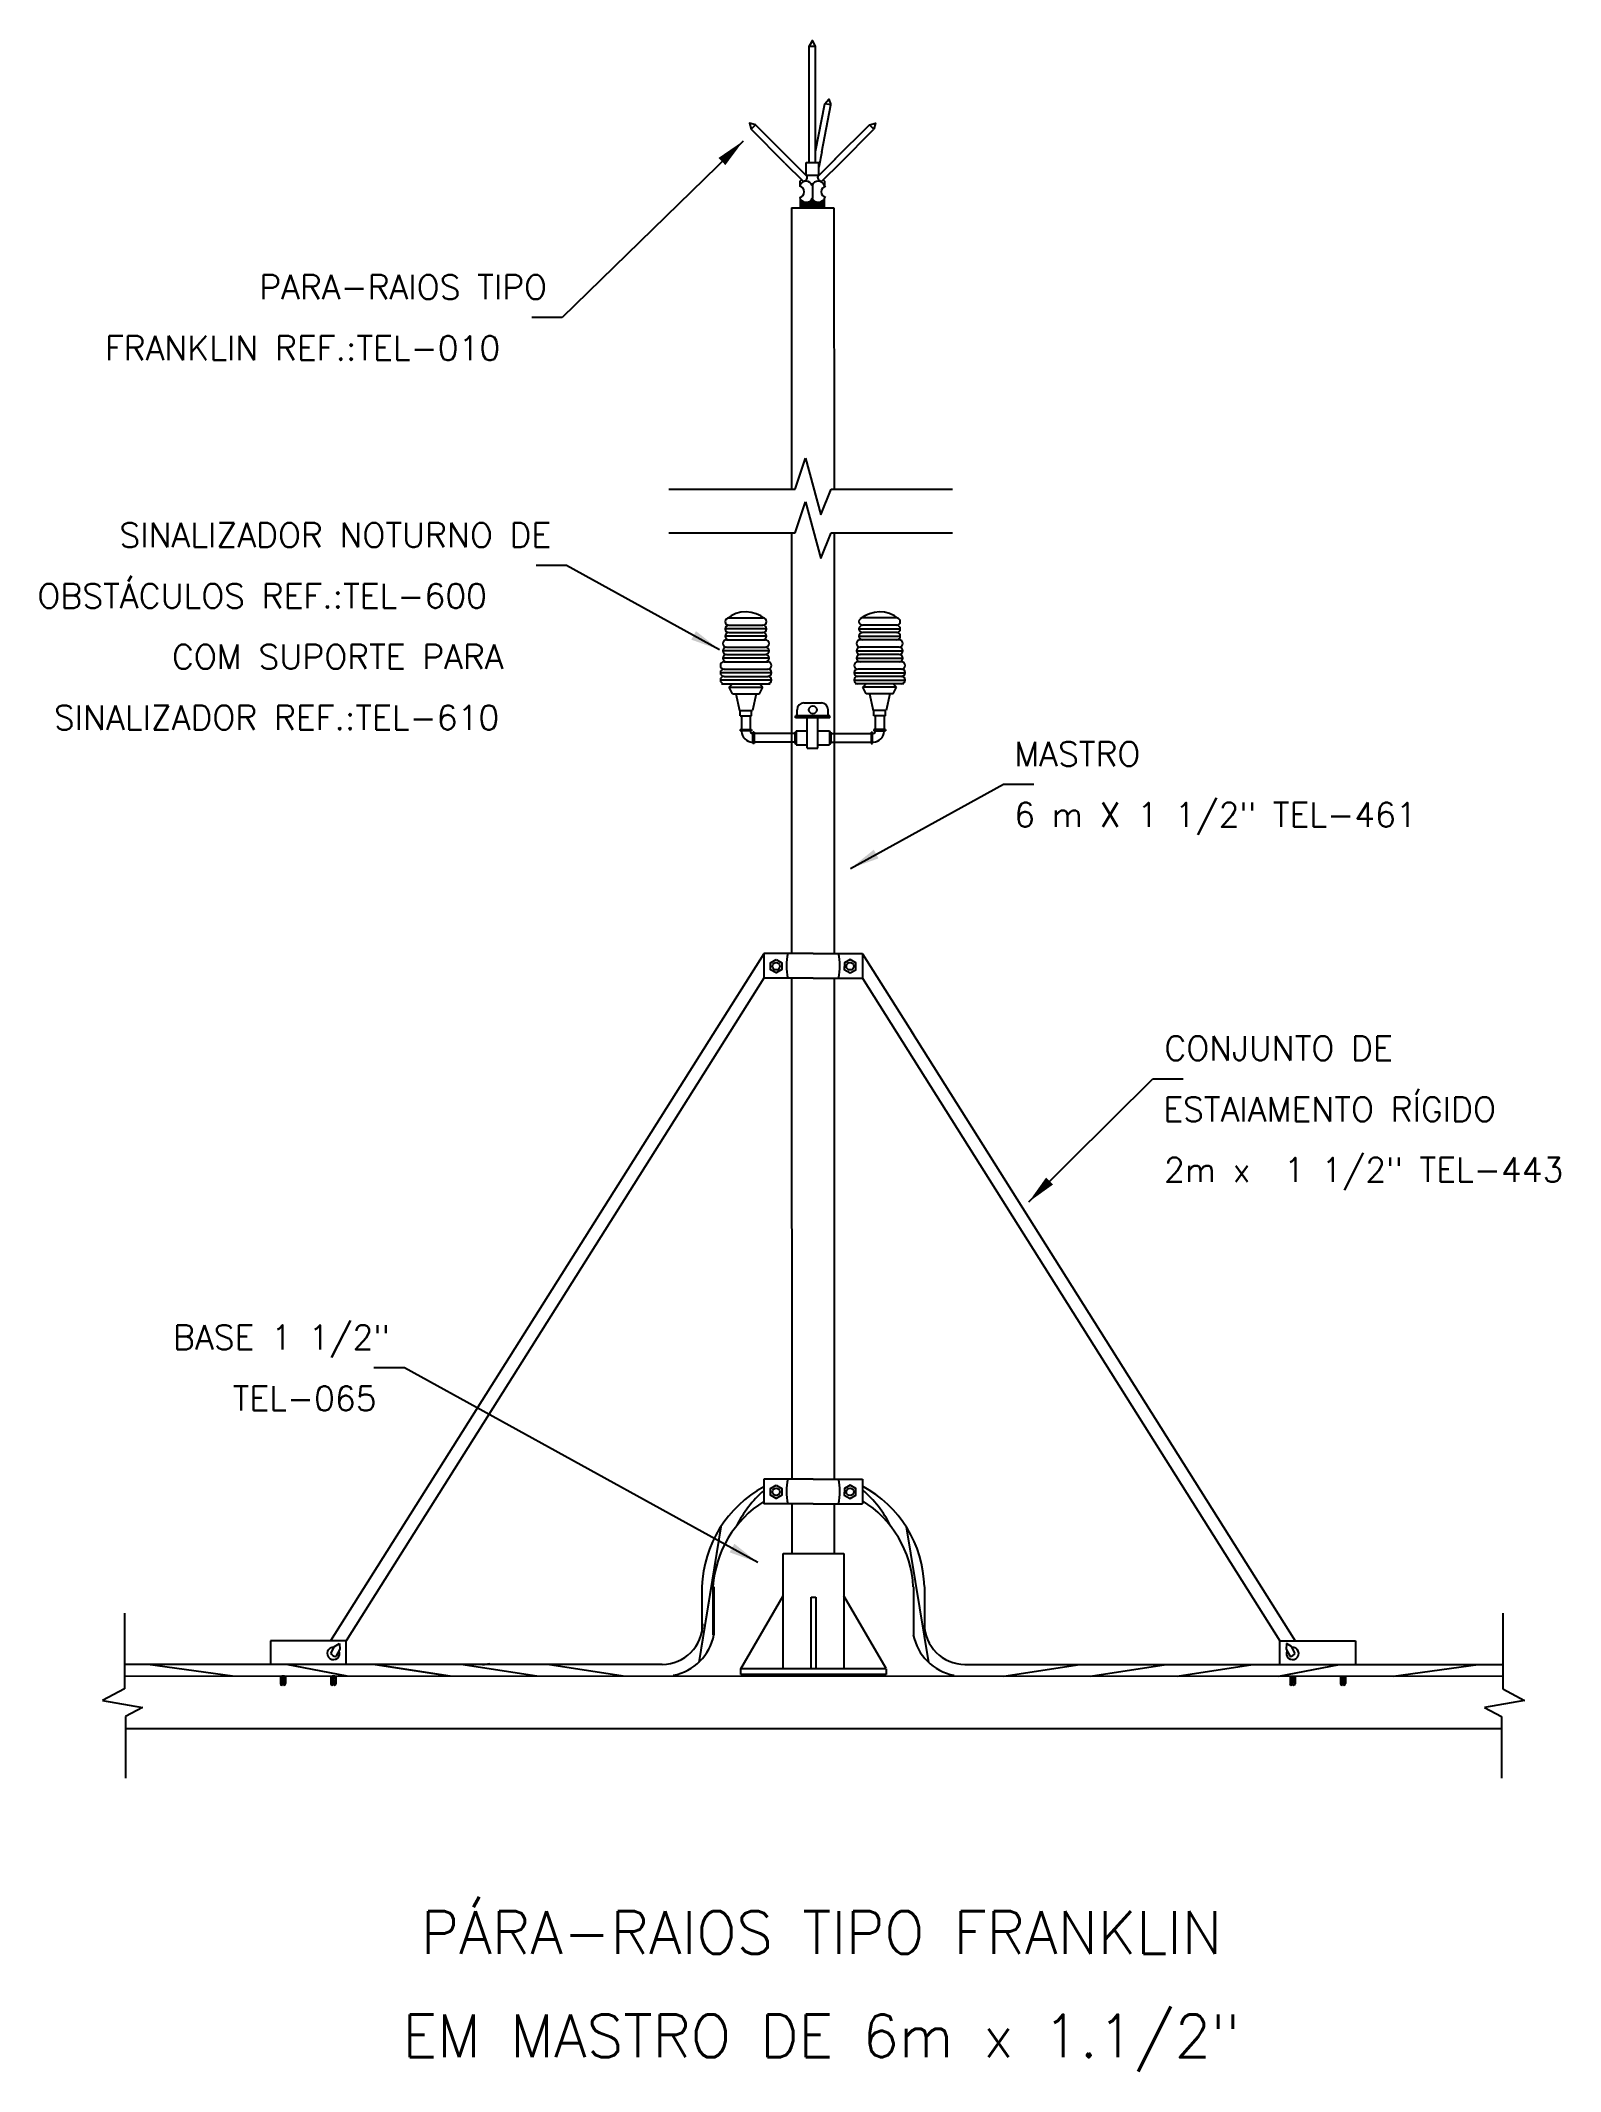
# Model space of a CAD drawing. Header units: millimetres. Extents: x -6118 to -6105.5, y -4706.1 to -4689.4.
import ezdxf
from ezdxf.enums import TextEntityAlignment as Align

# ---------------------------------------------------------------- set-up
doc = ezdxf.new("R2010")
doc.units = ezdxf.units.MM
doc.header["$LTSCALE"] = 10
doc.layers.add('Termotécnica', color=7, linetype='Continuous')
doc.styles.add('r140', font='romans.shx')
doc.styles.add('r80', font='romans.shx')

# ---------------------------------------------------------------- blocks, each defined once
blk = doc.blocks.new('*X5')
at = {"color": 0}
for p, q in [((181.767, 175.738), (181.784, 175.755)), ((181.767, 175.72), (181.785, 175.738)), ((181.768, 175.757), (181.773, 175.762)), ((181.767, 175.703), (181.786, 175.722)), ((181.775, 175.693), (181.785, 175.703))]:
    blk.add_line(p, q, dxfattribs=at)
blk = doc.blocks.new('*X4')
at = {"color": 0}
for p, q in [((181.767, 175.738), (181.784, 175.755)), ((181.767, 175.72), (181.785, 175.738)), ((181.768, 175.757), (181.773, 175.762)), ((181.767, 175.703), (181.786, 175.722)), ((181.775, 175.693), (181.785, 175.703))]:
    blk.add_line(p, q, dxfattribs=at)
blk = doc.blocks.new('*X3')
at = {"color": 0}
for p, q in [((221.636, 187.654), (221.658, 187.654)), ((221.636, 187.617), (221.696, 187.617)), ((221.636, 187.579), (221.76, 187.579)), ((221.636, 187.542), (222.576, 187.542)), ((221.636, 187.504), (222.576, 187.504)), ((221.636, 187.467), (222.576, 187.467)), ((221.636, 187.429), (222.576, 187.429)), ((221.636, 187.392), (222.576, 187.392)), ((221.969, 187.579), (222.25, 187.579)), ((222.033, 187.617), (222.187, 187.617)), ((222.072, 187.654), (222.148, 187.654)), ((222.099, 187.692), (222.121, 187.692)), ((222.46, 187.579), (222.576, 187.579)), ((222.523, 187.617), (222.576, 187.617)), ((222.562, 187.654), (222.576, 187.654))]:
    blk.add_line(p, q, dxfattribs=at)
blk = doc.blocks.new('*X2')
at = {"color": 0}
for p, q in [((181.767, 175.738), (181.784, 175.755)), ((181.767, 175.72), (181.785, 175.738)), ((181.768, 175.757), (181.773, 175.762)), ((181.767, 175.703), (181.786, 175.722)), ((181.775, 175.693), (181.785, 175.703))]:
    blk.add_line(p, q, dxfattribs=at)
blk = doc.blocks.new('*X1')
at = {"color": 0}
for p, q in [((181.767, 175.738), (181.784, 175.755)), ((181.767, 175.72), (181.785, 175.738)), ((181.768, 175.757), (181.773, 175.762)), ((181.767, 175.703), (181.786, 175.722)), ((181.775, 175.693), (181.785, 175.703))]:
    blk.add_line(p, q, dxfattribs=at)

msp = doc.modelspace()

# ---------------------------------------------------------------- linework, layer by layer
at = {"layer": 'Termotécnica', "color": 2}
for p, q in [((-6111.657, -4690.424), (-6111.657, -4689.466)), ((-6111.605, -4690.424), (-6111.605, -4689.466)), ((-6111.607, -4690.333), (-6111.53, -4689.941)), ((-6111.555, -4690.336), (-6111.479, -4689.951)), ((-6112.2, -4690.247), (-6113.688, -4691.699)), ((-6111.858, -4690.429), (-6112.136, -4690.151)), ((-6111.817, -4690.397), (-6112.099, -4690.114)), ((-6111.446, -4690.397), (-6111.163, -4690.114)), ((-6111.404, -4690.429), (-6111.127, -4690.151)), ((-6111.858, -4690.429), (-6111.711, -4690.575)), ((-6111.675, -4690.539), (-6111.823, -4690.391)), ((-6111.682, -4690.424), (-6111.579, -4690.424)), ((-6111.682, -4690.527), (-6111.682, -4690.424)), ((-6111.588, -4690.539), (-6111.44, -4690.391)), ((-6111.555, -4690.336), (-6111.579, -4690.462)), ((-6111.579, -4690.527), (-6111.579, -4690.424)), ((-6111.404, -4690.429), (-6111.551, -4690.575)), ((-6111.72, -4690.567), (-6111.734, -4690.578)), ((-6111.734, -4690.578), (-6111.734, -4690.62)), ((-6111.682, -4690.527), (-6111.579, -4690.527)), ((-6111.632, -4690.609), (-6111.632, -4690.719)), ((-6111.542, -4690.566), (-6111.531, -4690.578)), ((-6111.531, -4690.578), (-6111.531, -4690.62)), ((-6111.734, -4690.711), (-6111.734, -4690.719)), ((-6111.734, -4690.75), (-6111.734, -4690.751)), ((-6111.73, -4690.789), (-6111.73, -4690.724)), ((-6111.536, -4690.727), (-6111.536, -4690.789)), ((-6111.531, -4690.719), (-6111.531, -4690.719)), ((-6111.536, -4690.789), (-6111.73, -4690.789)), ((-6113.688, -4691.699), (-6113.938, -4691.699)), ((-6113.653, -4693.737), (-6113.903, -4693.737)), ((-6112.396, -4694.429), (-6113.653, -4693.737)), ((-6112.378, -4694.708), (-6111.978, -4694.708)), ((-6112.316, -4694.736), (-6112.288, -4694.708)), ((-6112.316, -4694.736), (-6112.04, -4694.736)), ((-6112.288, -4694.791), (-6112.316, -4694.736)), ((-6112.04, -4694.736), (-6112.067, -4694.708)), ((-6112.067, -4694.791), (-6112.04, -4694.736)), ((-6110.879, -4694.708), (-6111.279, -4694.708)), ((-6111.217, -4694.736), (-6111.189, -4694.708)), ((-6110.941, -4694.736), (-6111.217, -4694.736)), ((-6111.189, -4694.791), (-6111.217, -4694.736)), ((-6110.941, -4694.736), (-6110.968, -4694.708)), ((-6110.968, -4694.791), (-6110.941, -4694.736)), ((-6112.288, -4694.791), (-6112.067, -4694.791)), ((-6112.261, -4694.791), (-6112.23, -4694.929)), ((-6112.23, -4694.929), (-6112.125, -4694.929)), ((-6112.225, -4694.973), (-6112.225, -4694.929)), ((-6112.131, -4694.973), (-6112.131, -4694.929)), ((-6112.095, -4694.791), (-6112.125, -4694.929)), ((-6111.757, -4694.971), (-6111.757, -4694.922)), ((-6111.558, -4694.867), (-6111.702, -4694.867)), ((-6111.503, -4694.971), (-6111.503, -4694.922)), ((-6110.968, -4694.791), (-6111.189, -4694.791)), ((-6111.162, -4694.791), (-6111.131, -4694.929)), ((-6111.026, -4694.929), (-6111.131, -4694.929)), ((-6111.126, -4694.973), (-6111.126, -4694.929)), ((-6111.032, -4694.973), (-6111.032, -4694.929)), ((-6110.996, -4694.791), (-6111.026, -4694.929)), ((-6112.225, -4694.973), (-6112.131, -4694.973)), ((-6112.225, -4695.084), (-6112.131, -4695.084)), ((-6112.225, -4695.084), (-6112.225, -4695.095)), ((-6112.131, -4695.095), (-6112.225, -4695.095)), ((-6112.214, -4694.973), (-6112.214, -4695.084)), ((-6112.214, -4695.095), (-6112.214, -4695.1)), ((-6112.142, -4694.973), (-6112.142, -4695.084)), ((-6112.142, -4695.1), (-6112.142, -4695.095)), ((-6112.131, -4695.084), (-6112.131, -4695.095)), ((-6112.125, -4695.117), (-6112.12, -4695.117)), ((-6112.12, -4695.2), (-6112.12, -4695.106)), ((-6112.109, -4695.106), (-6112.12, -4695.106)), ((-6112.109, -4695.106), (-6112.109, -4695.2)), ((-6111.777, -4695.117), (-6112.109, -4695.117)), ((-6111.777, -4695.106), (-6111.766, -4695.106)), ((-6111.777, -4695.106), (-6111.777, -4695.2)), ((-6111.489, -4694.971), (-6111.771, -4694.971)), ((-6111.771, -4694.988), (-6111.771, -4694.971)), ((-6111.489, -4694.988), (-6111.771, -4694.988)), ((-6111.766, -4695.095), (-6111.674, -4695.095)), ((-6111.766, -4695.095), (-6111.766, -4695.211)), ((-6111.674, -4695.238), (-6111.674, -4694.988)), ((-6111.586, -4695.238), (-6111.586, -4694.988)), ((-6111.586, -4695.095), (-6111.49, -4695.095)), ((-6111.49, -4695.095), (-6111.49, -4695.211)), ((-6111.49, -4695.106), (-6111.479, -4695.106)), ((-6111.489, -4694.988), (-6111.489, -4694.971)), ((-6111.479, -4695.106), (-6111.479, -4695.2)), ((-6111.479, -4695.117), (-6111.148, -4695.117)), ((-6111.148, -4695.106), (-6111.137, -4695.106)), ((-6111.148, -4695.106), (-6111.148, -4695.2)), ((-6111.137, -4695.2), (-6111.137, -4695.106)), ((-6111.131, -4695.117), (-6111.137, -4695.117)), ((-6111.032, -4694.973), (-6111.126, -4694.973)), ((-6111.126, -4695.084), (-6111.126, -4695.095)), ((-6111.032, -4695.084), (-6111.126, -4695.084)), ((-6111.126, -4695.095), (-6111.032, -4695.095)), ((-6111.115, -4694.973), (-6111.115, -4695.084)), ((-6111.115, -4695.1), (-6111.115, -4695.095)), ((-6111.043, -4694.973), (-6111.043, -4695.084)), ((-6111.043, -4695.095), (-6111.043, -4695.1)), ((-6111.032, -4695.084), (-6111.032, -4695.095)), ((-6112.125, -4695.189), (-6112.12, -4695.189)), ((-6112.109, -4695.2), (-6112.12, -4695.2)), ((-6111.777, -4695.189), (-6112.109, -4695.189)), ((-6111.777, -4695.2), (-6111.766, -4695.2)), ((-6111.766, -4695.211), (-6111.674, -4695.211)), ((-6111.674, -4695.238), (-6111.586, -4695.238)), ((-6111.586, -4695.211), (-6111.49, -4695.211)), ((-6111.49, -4695.2), (-6111.479, -4695.2)), ((-6111.479, -4695.189), (-6111.148, -4695.189)), ((-6111.148, -4695.2), (-6111.137, -4695.2)), ((-6111.131, -4695.189), (-6111.137, -4695.189)), ((-6111.319, -4696.227), (-6110.062, -4695.534)), ((-6110.062, -4695.534), (-6109.812, -4695.534)), ((-6109.853, -4698.968), (-6108.835, -4697.956)), ((-6108.835, -4697.956), (-6108.585, -4697.956)), ((-6114.985, -4700.331), (-6115.235, -4700.331)), ((-6112.081, -4701.932), (-6114.985, -4700.331)), ((-6112.54, -4702.131), (-6112.54, -4702.503)), ((-6112.449, -4702.131), (-6112.449, -4702.526)), ((-6112.441, -4702.131), (-6112.441, -4702.526)), ((-6110.802, -4702.131), (-6110.802, -4702.526)), ((-6110.711, -4702.131), (-6110.711, -4702.437)), ((-6111.642, -4702.217), (-6111.602, -4702.217)), ((-6111.642, -4702.806), (-6111.642, -4702.217)), ((-6111.602, -4702.217), (-6111.602, -4702.806)), ((-6111.025, -4702.806), (-6112.219, -4702.806))]:
    msp.add_line(p, q, dxfattribs=at)
at = {"layer": 'Termotécnica', "color": 3, "linetype": 'ByBlock'}
for p, q in [((-6111.803, -4690.796), (-6111.802, -4693.108)), ((-6111.803, -4690.796), (-6111.455, -4690.796)), ((-6111.455, -4690.796), (-6111.454, -4693.108)), ((-6111.802, -4693.469), (-6111.802, -4696.925)), ((-6111.454, -4693.469), (-6111.454, -4696.925)), ((-6111.802, -4697.129), (-6111.801, -4701.246)), ((-6111.454, -4697.129), (-6111.453, -4701.246)), ((-6111.801, -4701.45), (-6111.801, -4701.859)), ((-6111.453, -4701.45), (-6111.453, -4701.859))]:
    msp.add_line(p, q, dxfattribs=at)
at = {"layer": 'Termotécnica', "color": 1}
for p, q in [((-6111.773, -4693.108), (-6111.688, -4692.854)), ((-6111.688, -4692.854), (-6111.561, -4693.32)), ((-6112.812, -4693.108), (-6111.773, -4693.108)), ((-6111.561, -4693.32), (-6111.476, -4693.108)), ((-6111.476, -4693.108), (-6110.479, -4693.108)), ((-6111.773, -4693.469), (-6111.688, -4693.214)), ((-6111.688, -4693.214), (-6111.561, -4693.68)), ((-6112.812, -4693.469), (-6111.773, -4693.469)), ((-6111.561, -4693.68), (-6111.476, -4693.469)), ((-6111.476, -4693.469), (-6110.479, -4693.469)), ((-6112.008, -4694.258), (-6112.348, -4694.258)), ((-6112.318, -4694.168), (-6112.038, -4694.168)), ((-6112.318, -4694.228), (-6112.038, -4694.228)), ((-6111.249, -4694.258), (-6110.909, -4694.258)), ((-6110.939, -4694.168), (-6111.219, -4694.168)), ((-6110.939, -4694.228), (-6111.219, -4694.228)), ((-6111.988, -4694.438), (-6112.368, -4694.438)), ((-6112.008, -4694.318), (-6112.348, -4694.318)), ((-6112.338, -4694.348), (-6112.018, -4694.348)), ((-6112.338, -4694.408), (-6112.018, -4694.408)), ((-6112.318, -4694.288), (-6112.038, -4694.288)), ((-6111.269, -4694.438), (-6110.889, -4694.438)), ((-6111.249, -4694.318), (-6110.909, -4694.318)), ((-6110.919, -4694.348), (-6111.239, -4694.348)), ((-6110.919, -4694.408), (-6111.239, -4694.408)), ((-6110.939, -4694.288), (-6111.219, -4694.288)), ((-6111.968, -4694.618), (-6112.388, -4694.618)), ((-6111.988, -4694.498), (-6112.368, -4694.498)), ((-6112.358, -4694.528), (-6111.998, -4694.528)), ((-6112.358, -4694.588), (-6111.998, -4694.588)), ((-6112.338, -4694.468), (-6112.018, -4694.468)), ((-6111.289, -4694.618), (-6110.869, -4694.618)), ((-6111.269, -4694.498), (-6110.889, -4694.498)), ((-6110.899, -4694.528), (-6111.259, -4694.528)), ((-6110.899, -4694.588), (-6111.259, -4694.588)), ((-6110.919, -4694.468), (-6111.239, -4694.468)), ((-6111.968, -4694.678), (-6112.388, -4694.678)), ((-6112.358, -4694.648), (-6111.998, -4694.648)), ((-6111.289, -4694.678), (-6110.869, -4694.678)), ((-6110.899, -4694.648), (-6111.259, -4694.648)), ((-6112.383, -4701.638), (-6112.566, -4702.753)), ((-6112.383, -4701.638), (-6112.546, -4702.634)), ((-6110.86, -4701.638), (-6110.678, -4702.753)), ((-6117.286, -4702.349), (-6117.286, -4702.97)), ((-6105.958, -4702.349), (-6105.958, -4702.97)), ((-6115.59, -4702.68), (-6115.559, -4702.624)), ((-6107.663, -4702.68), (-6107.695, -4702.624)), ((-6116.398, -4702.866), (-6117.092, -4702.77)), ((-6115.455, -4702.866), (-6115.954, -4702.77)), ((-6115.516, -4702.646), (-6115.548, -4702.704)), ((-6114.619, -4702.866), (-6115.242, -4702.77)), ((-6114.609, -4702.866), (-6115.232, -4702.77)), ((-6113.897, -4702.866), (-6114.52, -4702.77)), ((-6113.186, -4702.866), (-6113.808, -4702.77)), ((-6110.058, -4702.866), (-6109.435, -4702.77)), ((-6109.346, -4702.866), (-6108.724, -4702.77)), ((-6108.635, -4702.866), (-6108.012, -4702.77)), ((-6107.798, -4702.866), (-6107.3, -4702.77)), ((-6107.738, -4702.646), (-6107.705, -4702.704)), ((-6106.855, -4702.866), (-6106.161, -4702.77)), ((-6116.003, -4702.866), (-6116.003, -4702.928)), ((-6115.998, -4702.866), (-6115.998, -4702.928)), ((-6115.99, -4702.871), (-6115.993, -4702.866)), ((-6115.993, -4702.876), (-6115.99, -4702.871)), ((-6115.991, -4702.883), (-6115.993, -4702.876)), ((-6115.993, -4702.886), (-6115.991, -4702.883)), ((-6115.99, -4702.892), (-6115.993, -4702.886)), ((-6115.993, -4702.897), (-6115.99, -4702.892)), ((-6115.989, -4702.903), (-6115.993, -4702.897)), ((-6115.993, -4702.907), (-6115.989, -4702.903)), ((-6115.989, -4702.914), (-6115.993, -4702.907)), ((-6115.993, -4702.917), (-6115.989, -4702.914)), ((-6115.99, -4702.924), (-6115.993, -4702.917)), ((-6115.993, -4702.928), (-6115.99, -4702.924)), ((-6115.987, -4702.934), (-6115.993, -4702.928)), ((-6115.971, -4702.866), (-6115.992, -4702.866)), ((-6115.982, -4702.938), (-6115.987, -4702.934)), ((-6115.982, -4702.938), (-6115.977, -4702.934)), ((-6115.972, -4702.928), (-6115.977, -4702.934)), ((-6115.971, -4702.897), (-6115.975, -4702.902)), ((-6115.975, -4702.902), (-6115.972, -4702.907)), ((-6115.972, -4702.907), (-6115.975, -4702.914)), ((-6115.975, -4702.914), (-6115.972, -4702.918)), ((-6115.972, -4702.918), (-6115.975, -4702.923)), ((-6115.975, -4702.923), (-6115.972, -4702.928)), ((-6115.972, -4702.866), (-6115.974, -4702.871)), ((-6115.974, -4702.871), (-6115.972, -4702.876)), ((-6115.972, -4702.876), (-6115.974, -4702.883)), ((-6115.974, -4702.883), (-6115.971, -4702.887)), ((-6115.971, -4702.887), (-6115.974, -4702.893)), ((-6115.974, -4702.893), (-6115.971, -4702.897)), ((-6115.969, -4702.866), (-6115.972, -4702.866)), ((-6115.967, -4702.866), (-6115.967, -4702.928)), ((-6115.961, -4702.866), (-6115.962, -4702.928)), ((-6115.589, -4702.866), (-6115.589, -4702.929)), ((-6115.584, -4702.866), (-6115.584, -4702.929)), ((-6115.576, -4702.872), (-6115.578, -4702.866)), ((-6115.557, -4702.866), (-6115.578, -4702.866)), ((-6115.578, -4702.877), (-6115.576, -4702.872)), ((-6115.576, -4702.884), (-6115.578, -4702.877)), ((-6115.578, -4702.887), (-6115.576, -4702.884)), ((-6115.576, -4702.893), (-6115.578, -4702.887)), ((-6115.578, -4702.897), (-6115.576, -4702.893)), ((-6115.575, -4702.903), (-6115.578, -4702.897)), ((-6115.578, -4702.908), (-6115.575, -4702.903)), ((-6115.575, -4702.915), (-6115.578, -4702.908)), ((-6115.578, -4702.918), (-6115.575, -4702.915)), ((-6115.576, -4702.924), (-6115.578, -4702.918)), ((-6115.578, -4702.929), (-6115.576, -4702.924)), ((-6115.573, -4702.935), (-6115.578, -4702.929)), ((-6115.568, -4702.939), (-6115.573, -4702.935)), ((-6115.568, -4702.939), (-6115.563, -4702.935)), ((-6115.558, -4702.929), (-6115.563, -4702.935)), ((-6115.558, -4702.866), (-6115.56, -4702.872)), ((-6115.56, -4702.872), (-6115.558, -4702.877)), ((-6115.558, -4702.877), (-6115.56, -4702.884)), ((-6115.56, -4702.884), (-6115.557, -4702.888)), ((-6115.557, -4702.888), (-6115.56, -4702.894)), ((-6115.56, -4702.894), (-6115.557, -4702.898)), ((-6115.557, -4702.898), (-6115.56, -4702.903)), ((-6115.56, -4702.903), (-6115.558, -4702.908)), ((-6115.558, -4702.908), (-6115.56, -4702.915)), ((-6115.56, -4702.915), (-6115.557, -4702.919)), ((-6115.557, -4702.919), (-6115.56, -4702.924)), ((-6115.56, -4702.924), (-6115.558, -4702.929)), ((-6115.555, -4702.866), (-6115.558, -4702.866)), ((-6115.552, -4702.866), (-6115.553, -4702.929)), ((-6115.547, -4702.866), (-6115.547, -4702.929)), ((-6107.706, -4702.866), (-6107.706, -4702.929)), ((-6107.701, -4702.866), (-6107.701, -4702.929)), ((-6107.699, -4702.866), (-6107.696, -4702.866)), ((-6107.697, -4702.866), (-6107.676, -4702.866)), ((-6107.694, -4702.884), (-6107.697, -4702.888)), ((-6107.697, -4702.888), (-6107.694, -4702.894)), ((-6107.696, -4702.866), (-6107.694, -4702.872)), ((-6107.694, -4702.872), (-6107.696, -4702.877)), ((-6107.696, -4702.877), (-6107.694, -4702.884)), ((-6107.694, -4702.894), (-6107.696, -4702.898)), ((-6107.696, -4702.898), (-6107.693, -4702.903)), ((-6107.693, -4702.903), (-6107.696, -4702.908)), ((-6107.696, -4702.908), (-6107.693, -4702.915)), ((-6107.693, -4702.915), (-6107.696, -4702.919)), ((-6107.696, -4702.919), (-6107.693, -4702.924)), ((-6107.693, -4702.924), (-6107.696, -4702.929)), ((-6107.696, -4702.929), (-6107.691, -4702.935)), ((-6107.686, -4702.939), (-6107.691, -4702.935)), ((-6107.686, -4702.939), (-6107.681, -4702.935)), ((-6107.681, -4702.935), (-6107.675, -4702.929)), ((-6107.679, -4702.903), (-6107.675, -4702.897)), ((-6107.675, -4702.908), (-6107.679, -4702.903)), ((-6107.679, -4702.915), (-6107.675, -4702.908)), ((-6107.675, -4702.918), (-6107.679, -4702.915)), ((-6107.678, -4702.872), (-6107.675, -4702.866)), ((-6107.675, -4702.877), (-6107.678, -4702.872)), ((-6107.678, -4702.893), (-6107.675, -4702.887)), ((-6107.675, -4702.897), (-6107.678, -4702.893)), ((-6107.678, -4702.924), (-6107.675, -4702.918)), ((-6107.675, -4702.929), (-6107.678, -4702.924)), ((-6107.677, -4702.884), (-6107.675, -4702.877)), ((-6107.675, -4702.887), (-6107.677, -4702.884)), ((-6107.67, -4702.866), (-6107.67, -4702.929)), ((-6107.665, -4702.866), (-6107.665, -4702.929)), ((-6107.292, -4702.866), (-6107.292, -4702.928)), ((-6107.287, -4702.866), (-6107.287, -4702.928)), ((-6107.285, -4702.866), (-6107.282, -4702.866)), ((-6107.282, -4702.866), (-6107.28, -4702.871)), ((-6107.282, -4702.866), (-6107.261, -4702.866)), ((-6107.28, -4702.871), (-6107.282, -4702.876)), ((-6107.282, -4702.876), (-6107.28, -4702.883)), ((-6107.28, -4702.883), (-6107.282, -4702.887)), ((-6107.282, -4702.887), (-6107.28, -4702.893)), ((-6107.28, -4702.893), (-6107.282, -4702.897)), ((-6107.282, -4702.897), (-6107.279, -4702.902)), ((-6107.279, -4702.902), (-6107.282, -4702.907)), ((-6107.282, -4702.907), (-6107.279, -4702.914)), ((-6107.279, -4702.914), (-6107.282, -4702.918)), ((-6107.282, -4702.918), (-6107.279, -4702.923)), ((-6107.279, -4702.923), (-6107.282, -4702.928)), ((-6107.282, -4702.928), (-6107.277, -4702.934)), ((-6107.271, -4702.938), (-6107.277, -4702.934)), ((-6107.271, -4702.938), (-6107.267, -4702.934)), ((-6107.267, -4702.934), (-6107.261, -4702.928)), ((-6107.264, -4702.871), (-6107.261, -4702.866)), ((-6107.261, -4702.876), (-6107.264, -4702.871)), ((-6107.264, -4702.892), (-6107.261, -4702.886)), ((-6107.261, -4702.897), (-6107.264, -4702.892)), ((-6107.264, -4702.903), (-6107.261, -4702.897)), ((-6107.261, -4702.907), (-6107.264, -4702.903)), ((-6107.264, -4702.914), (-6107.261, -4702.907)), ((-6107.261, -4702.917), (-6107.264, -4702.914)), ((-6107.263, -4702.883), (-6107.261, -4702.876)), ((-6107.261, -4702.886), (-6107.263, -4702.883)), ((-6107.263, -4702.924), (-6107.261, -4702.917)), ((-6107.261, -4702.928), (-6107.263, -4702.924)), ((-6107.256, -4702.866), (-6107.256, -4702.928)), ((-6107.251, -4702.866), (-6107.251, -4702.928)), ((-6117.286, -4702.97), (-6117.465, -4703.066)), ((-6117.465, -4703.066), (-6117.136, -4703.123)), ((-6117.136, -4703.123), (-6117.277, -4703.198)), ((-6105.779, -4703.066), (-6106.107, -4703.123)), ((-6106.107, -4703.123), (-6105.967, -4703.198)), ((-6105.958, -4702.97), (-6105.779, -4703.066)), ((-6117.277, -4703.198), (-6117.277, -4703.705)), ((-6105.967, -4703.198), (-6105.967, -4703.705))]:
    msp.add_line(p, q, dxfattribs=at)
at = {"layer": 'Termotécnica', "color": 3}
for p, q in [((-6112.032, -4696.928), (-6112.45, -4697.592)), ((-6111.626, -4696.925), (-6112.032, -4696.925)), ((-6112.032, -4696.925), (-6112.031, -4697.129)), ((-6111.626, -4696.925), (-6111.219, -4696.925)), ((-6111.219, -4696.925), (-6111.22, -4697.129)), ((-6111.22, -4696.928), (-6110.801, -4697.593)), ((-6112.031, -4697.129), (-6112.45, -4697.794)), ((-6111.626, -4697.129), (-6112.031, -4697.129)), ((-6111.626, -4697.129), (-6111.22, -4697.129)), ((-6111.22, -4697.129), (-6110.801, -4697.795)), ((-6112.45, -4697.592), (-6115.591, -4702.576)), ((-6110.823, -4697.558), (-6107.663, -4702.576)), ((-6112.45, -4697.794), (-6115.464, -4702.577)), ((-6110.801, -4697.795), (-6107.79, -4702.577)), ((-6112.032, -4701.246), (-6112.031, -4701.45)), ((-6111.626, -4701.246), (-6112.032, -4701.246)), ((-6111.626, -4701.246), (-6111.219, -4701.246)), ((-6111.219, -4701.246), (-6111.22, -4701.45)), ((-6111.626, -4701.45), (-6112.031, -4701.45)), ((-6111.626, -4701.45), (-6111.22, -4701.45)), ((-6111.871, -4701.859), (-6111.373, -4701.859)), ((-6111.871, -4701.958), (-6111.871, -4701.859)), ((-6111.871, -4702.804), (-6111.871, -4701.958)), ((-6111.373, -4701.859), (-6111.373, -4701.958)), ((-6111.373, -4701.958), (-6111.373, -4702.804)), ((-6112.219, -4702.806), (-6111.871, -4702.207)), ((-6111.025, -4702.804), (-6111.373, -4702.207)), ((-6116.085, -4702.576), (-6116.086, -4702.77)), ((-6115.464, -4702.577), (-6116.085, -4702.576)), ((-6115.464, -4702.77), (-6115.464, -4702.577)), ((-6107.79, -4702.577), (-6107.169, -4702.576)), ((-6107.789, -4702.77), (-6107.79, -4702.577)), ((-6107.169, -4702.576), (-6107.168, -4702.77)), ((-6117.286, -4702.867), (-6105.958, -4702.865)), ((-6112.219, -4702.854), (-6112.219, -4702.806)), ((-6111.124, -4702.854), (-6112.219, -4702.854)), ((-6111.025, -4702.854), (-6111.124, -4702.854)), ((-6111.025, -4702.806), (-6111.025, -4702.854)), ((-6117.277, -4703.297), (-6105.967, -4703.296))]:
    msp.add_line(p, q, dxfattribs=at)
at = {"layer": 'Termotécnica', "color": 2, "linetype": 'ByBlock'}
for p, q in [((-6112.866, -4702.77), (-6117.286, -4702.77)), ((-6114.342, -4702.77), (-6117.286, -4702.77)), ((-6110.378, -4702.77), (-6105.958, -4702.77))]:
    msp.add_line(p, q, dxfattribs=at)
at = {"layer": 'Termotécnica', "color": 2}
for points in [[(-6111.605, -4689.467), (-6111.631, -4689.422), (-6111.658, -4689.467)], [(-6111.479, -4689.951), (-6111.53, -4689.941), (-6111.496, -4689.902)], [(-6112.136, -4690.151), (-6112.099, -4690.114), (-6112.149, -4690.101)], [(-6111.127, -4690.151), (-6111.163, -4690.114), (-6111.113, -4690.101)]]:
    msp.add_lwpolyline(points, close=True, dxfattribs=at)
for points in [[(-6111.682, -4690.527), (-6111.684, -4690.529)], [(-6111.578, -4690.529), (-6111.579, -4690.527)]]:
    msp.add_lwpolyline(points, dxfattribs=at)
at = {"layer": 'Termotécnica', "color": 1}
for points in [[(-6111.93, -4696.976), (-6111.882, -4697.003), (-6111.882, -4697.058), (-6111.929, -4697.086), (-6111.977, -4697.059), (-6111.977, -4697.004)], [(-6111.322, -4696.976), (-6111.369, -4697.003), (-6111.37, -4697.058), (-6111.322, -4697.086), (-6111.274, -4697.059), (-6111.274, -4697.004)], [(-6111.93, -4701.297), (-6111.882, -4701.324), (-6111.882, -4701.379), (-6111.929, -4701.407), (-6111.977, -4701.38), (-6111.977, -4701.325)], [(-6111.322, -4701.297), (-6111.369, -4701.324), (-6111.37, -4701.379), (-6111.322, -4701.407), (-6111.274, -4701.38), (-6111.274, -4701.325)]]:
    msp.add_lwpolyline(points, close=True, dxfattribs=at)
for points in [[(-6115.559, -4702.624), (-6115.559, -4702.624), (-6115.518, -4702.598)], [(-6115.518, -4702.598), (-6115.516, -4702.647)], [(-6107.736, -4702.598), (-6107.738, -4702.647)], [(-6107.695, -4702.624), (-6107.695, -4702.624), (-6107.736, -4702.598)]]:
    msp.add_lwpolyline(points, dxfattribs=at)
for centre, radius in [((-6111.628, -4694.923), 0.0318), ((-6111.929, -4697.031), 0.0304), ((-6111.322, -4697.031), 0.0304), ((-6111.929, -4701.352), 0.0304), ((-6111.322, -4701.352), 0.0304)]:
    msp.add_circle(centre, radius, dxfattribs=at)
at = {"layer": 'Termotécnica', "color": 2}
for centre, radius, start, end in [((-6111.684, -4690.632), 0.0546, 20.2254, 157.802), ((-6111.704, -4690.546), 0.03, 255.3196, 16.1831), ((-6111.583, -4690.632), 0.0546, 20.2254, 157.802), ((-6111.559, -4690.546), 0.03, 163.834, 284.6975), ((-6111.745, -4690.665), 0.047, 283.4549, 76.5451), ((-6111.683, -4690.694), 0.0562, 205.7803, 212.3471), ((-6111.683, -4690.694), 0.0562, 212.7906, 334.8777), ((-6111.582, -4690.694), 0.0562, 205.7803, 324.505), ((-6111.513, -4690.665), 0.047, 103.4549, 256.5451), ((-6111.582, -4690.694), 0.0562, 324.8365, 334.8777), ((-6111.702, -4694.922), 0.0552, 90, 180), ((-6111.558, -4694.922), 0.0552, 0, 90), ((-6112.125, -4695.1), 0.0884, 180, 270), ((-6112.125, -4695.1), 0.0166, 180, 270), ((-6111.131, -4695.1), 0.0166, 270, 0), ((-6111.131, -4695.1), 0.0884, 270, 0), ((-6111.561, -4702.17), 0.98, 118.7122, 177.7033), ((-6111.547, -4702.193), 0.904, 122.3931, 176.065), ((-6111.673, -4702.154), 0.962, 1.3862, 61.8985), ((-6111.686, -4702.176), 0.884, 2.8998, 58.2479), ((-6112.866, -4702.437), 0.333, 270, 0), ((-6110.378, -4702.437), 0.333, 180, 270), ((-6112.854, -4702.446), 0.421, 280.9225, 349.0775), ((-6110.389, -4702.446), 0.421, 190.9225, 259.0775), ((-6114.342, -4702.494), 0.276, 270, 282.3428)]:
    msp.add_arc(centre, radius, start, end, dxfattribs=at)
at = {"layer": 'Termotécnica', "color": 1}
for centre, radius, start, end in [((-6112.178, -4694.367), 0.249, 50.2636, 129.3394), ((-6111.079, -4694.367), 0.249, 50.6606, 129.7364), ((-6112.318, -4694.198), 0.03, 90, 270), ((-6112.318, -4694.258), 0.03, 90, 270), ((-6112.038, -4694.198), 0.03, 270, 90), ((-6112.038, -4694.258), 0.03, 270, 90), ((-6111.219, -4694.198), 0.03, 90, 270), ((-6111.219, -4694.258), 0.03, 90, 270), ((-6110.939, -4694.198), 0.03, 270, 90), ((-6110.939, -4694.258), 0.03, 270, 90), ((-6112.338, -4694.378), 0.03, 90, 270), ((-6112.338, -4694.438), 0.03, 90, 270), ((-6112.318, -4694.318), 0.03, 90, 270), ((-6112.038, -4694.318), 0.03, 270, 90), ((-6112.018, -4694.378), 0.03, 270, 90), ((-6112.018, -4694.438), 0.03, 270, 90), ((-6111.239, -4694.378), 0.03, 90, 270), ((-6111.239, -4694.438), 0.03, 90, 270), ((-6111.219, -4694.318), 0.03, 90, 270), ((-6110.939, -4694.318), 0.03, 270, 90), ((-6110.919, -4694.378), 0.03, 270, 90), ((-6110.919, -4694.438), 0.03, 270, 90), ((-6112.358, -4694.558), 0.03, 90, 270), ((-6112.358, -4694.618), 0.03, 90, 270), ((-6112.338, -4694.498), 0.03, 90, 270), ((-6112.018, -4694.498), 0.03, 270, 90), ((-6111.998, -4694.558), 0.03, 270, 90), ((-6111.998, -4694.618), 0.03, 270, 90), ((-6111.259, -4694.558), 0.03, 90, 270), ((-6111.259, -4694.618), 0.03, 90, 270), ((-6111.239, -4694.498), 0.03, 90, 270), ((-6110.919, -4694.498), 0.03, 270, 90), ((-6110.899, -4694.558), 0.03, 270, 90), ((-6110.899, -4694.618), 0.03, 270, 90), ((-6112.358, -4694.678), 0.03, 90, 270), ((-6111.998, -4694.678), 0.03, 270, 90), ((-6111.259, -4694.678), 0.03, 90, 270), ((-6110.899, -4694.678), 0.03, 270, 90), ((-6111.432, -4702.038), 0.918, 130.7919, 153.6098), ((-6111.812, -4702.038), 0.918, 26.3902, 49.8179), ((-6115.568, -4702.68), 0.0509, 83.4187, 26.354), ((-6107.686, -4702.68), 0.0509, 153.646, 96.5813), ((-6115.538, -4702.637), 0.0683, 219.4006, 260.8673), ((-6107.716, -4702.637), 0.0683, 279.1327, 320.5994), ((-6115.986, -4702.926), 0.017, 186.5304, 250.7894), ((-6115.981, -4702.926), 0.017, 186.5304, 250.7894), ((-6115.984, -4702.926), 0.017, 289.0095, 353.2685), ((-6115.978, -4702.926), 0.017, 289.0095, 353.2685), ((-6115.572, -4702.927), 0.017, 186.5304, 250.7894), ((-6115.567, -4702.927), 0.017, 186.5304, 250.7894), ((-6115.569, -4702.927), 0.017, 289.0095, 353.2685), ((-6115.564, -4702.927), 0.017, 289.0095, 353.2685), ((-6107.69, -4702.927), 0.017, 186.7315, 250.9905), ((-6107.684, -4702.927), 0.017, 186.7315, 250.9905), ((-6107.687, -4702.927), 0.017, 289.2106, 353.4696), ((-6107.682, -4702.927), 0.017, 289.2106, 353.4696), ((-6107.275, -4702.926), 0.017, 186.7315, 250.9905), ((-6107.27, -4702.926), 0.017, 186.7315, 250.9905), ((-6107.273, -4702.926), 0.017, 289.2106, 353.4696), ((-6107.268, -4702.926), 0.017, 289.2106, 353.4696)]:
    msp.add_arc(centre, radius, start, end, dxfattribs=at)
at = {"layer": 'Termotécnica', "color": 3}
for centre, start, end in [((-6111.379, -4697.027), 167.3879, 192.6121), ((-6111.872, -4697.027), 347.3879, 12.6121), ((-6111.379, -4701.348), 167.3879, 192.6121), ((-6111.872, -4701.348), 347.3879, 12.6121)]:
    msp.add_arc(centre, 0.466, start, end, dxfattribs=at)
at = {"layer": 'Termotécnica', "color": 2}
for points in [[(-6112.403, -4690.386), (-6112.347, -4690.445), (-6112.2, -4690.247)], [(-6112.588, -4694.276), (-6112.627, -4694.346), (-6112.396, -4694.429)], [(-6111.127, -4696.073), (-6111.088, -4696.144), (-6111.319, -4696.227)], [(-6109.711, -4698.768), (-6109.654, -4698.825), (-6109.853, -4698.968)], [(-6112.273, -4701.778), (-6112.312, -4701.849), (-6112.081, -4701.932)]]:
    msp.add_solid(points, dxfattribs=at)

# ---------------------------------------------------------------- block references
at = {"layer": 'Termotécnica', "color": 2, "xscale": 0.2070995630814262, "yscale": 0.2070995630814196, "zscale": 0.2070995630814218, "rotation": 0.008515691372295993}
msp.add_blockref('*X3', (-6157.625, -4729.601), dxfattribs=at)
at = {"layer": 'Termotécnica', "color": 1, "yscale": 1.035497815407098, "zscale": 1.035497815407109}
for name, p, xscale, rotation in [('*X1', (-5928.073, -4885.196), -1.035497815407098, 359.8994429510611), ('*X2', (-5927.659, -4885.197), -1.035497815407098, 359.8994429510611), ('*X4', (-6295.595, -4885.197), 1.035497815407111, 0.1005570493314158), ('*X5', (-6295.181, -4885.196), 1.035497815407111, 0.1005570493314158)]:
    msp.add_blockref(name, p, dxfattribs=dict(at, xscale=xscale, rotation=rotation))

# ---------------------------------------------------------------- texts
at = {"layer": 'Termotécnica', "color": 2, "style": 'r80'}
for s, p in [('PARA-RAIOS TIPO', (-6113.812, -4691.548)), ('SINALIZADOR NOTURNO DE', (-6113.778, -4693.587)), ('BASE 1 1/2"', (-6115.103, -4700.18))]:
    msp.add_text(s, height=0.2, dxfattribs=at).set_placement(p, align=Align.RIGHT)
for s, p in [('FRANKLIN REF.:TEL-010', (-6117.445, -4692.049)), ('OBSTÁCULOS REF.:TEL-600', (-6118, -4694.087)), ('COM SUPORTE PARA ', (-6116.895, -4694.587)), ('SINALIZADOR REF.:TEL-610', (-6117.865, -4695.087)), ('MASTRO ', (-6109.973, -4695.386)), ('6 m X 1 1/2" TEL-461', (-6109.973, -4695.885)), ('CONJUNTO DE', (-6108.739, -4697.805)), ('ESTAIAMENTO RÍGIDO', (-6108.748, -4698.306)), ('2m x  1 1/2" TEL-443', (-6108.742, -4698.804)), ('TEL-065', (-6116.396, -4700.684))]:
    msp.add_text(s, height=0.2, dxfattribs=at).set_placement(p)
at = {"layer": 'Termotécnica', "color": 5, "style": 'r140'}
for s, p in [('PÁRA-RAIOS TIPO FRANKLIN', (-6111.558, -4705.253)), ('EM MASTRO DE 6m x 1.1/2"', (-6111.558, -4706.104))]:
    msp.add_text(s, height=0.35, dxfattribs=at).set_placement(p, align=Align.BOTTOM_CENTER)

doc.saveas('drawing.dxf')
